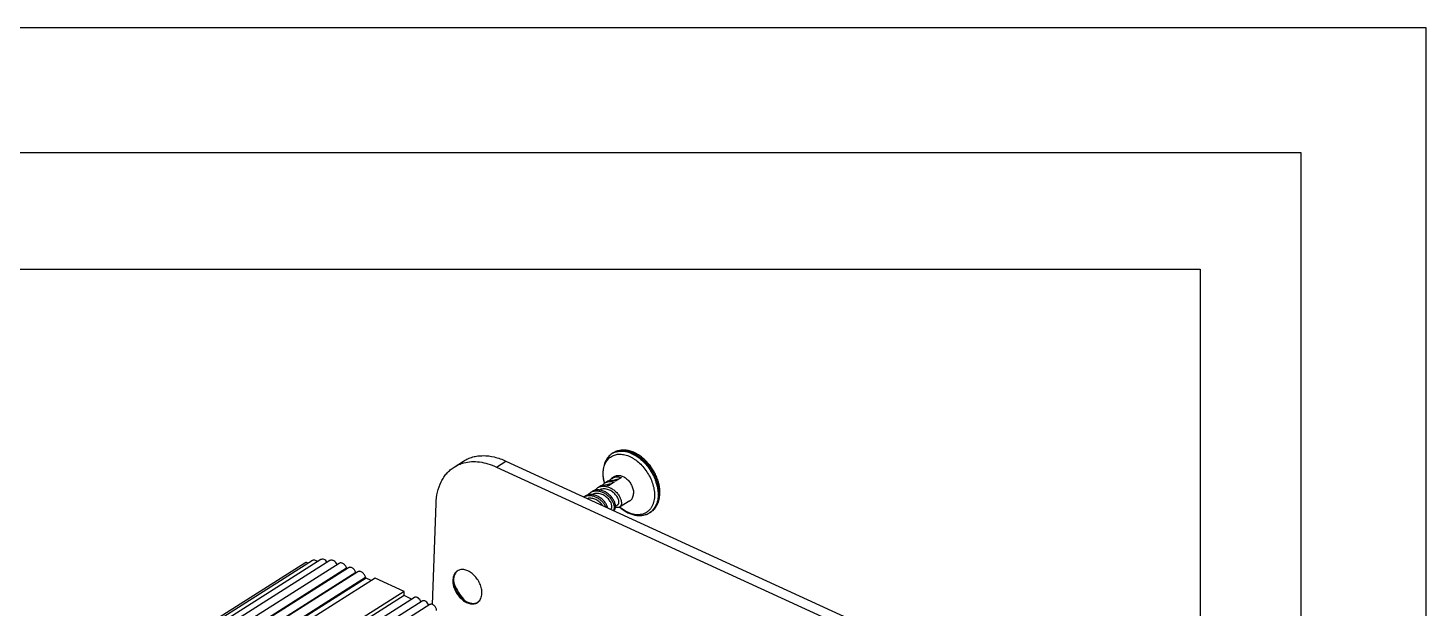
# Model space of a CAD drawing. Header units: millimetres. Extents: x 1354 to 1948, y 682 to 1102.
# Drawn here: x 1724.2 to 1947.9, y 1009.6 to 1102.5 of the extents above; entities that cross this region are included whole.
import ezdxf

# ---------------------------------------------------------------- set-up
doc = ezdxf.new("R2010")
doc.units = ezdxf.units.MM
doc.layers.add('02___PRT_ALL_AXES', color=7, linetype='Continuous')

msp = doc.modelspace()

# ---------------------------------------------------------------- linework, layer by layer
at = {"color": 7, "linetype": 'Continuous'}
for p, q in [((1792.36, 1032.21), (1793.87, 1033.17)), ((1799.14, 1032.21), (1800.65, 1033.17)), ((1799.14, 1032.21), (1870.48, 999.47)), ((1800.65, 1033.17), (1871.99, 1000.43)), ((1817.99, 1029.81), (1817.08, 1029.22)), ((1819.13, 1030.56), (1818.21, 1029.96)), ((1788.9, 1010.22), (1789.46, 1026.35)), ((1818.18, 1025.94), (1818.55, 1026.17)), ((1818.82, 1025.8), (1818.82, 1025.79)), ((1768.46, 1016.85), (1660.3, 948.35)), ((1769.69, 1017.26), (1662.61, 949.45)), ((1771.04, 1017.39), (1663.96, 949.58)), ((1772.48, 1017.24), (1665.4, 949.43)), ((1773.96, 1016.8), (1666.55, 948.78)), ((1775.16, 1016.01), (1668.09, 948.21)), ((1775.45, 1016.1), (1668.37, 948.29)), ((1776.64, 1015.34), (1669.56, 947.54)), ((1776.94, 1015.46), (1669.86, 947.65)), ((1778.18, 1014.51), (1671.11, 946.71)), ((1778.26, 1014.42), (1671.18, 946.61)), ((1779.7, 1014.44), (1672.63, 946.63)), ((1779.07, 1014.04), (1778.26, 1014.42)), ((1784.36, 1012.3), (1779.7, 1014.44)), ((1784.34, 1011.63), (1677.26, 943.82)), ((1784.36, 1012.3), (1677.28, 944.49)), ((1786, 1011.34), (1678.93, 943.53)), ((1784.34, 1011.63), (1784.36, 1012.3)), ((1785.56, 1011.06), (1784.34, 1011.63)), ((1787.24, 1010.77), (1680.17, 942.96)), ((1788.49, 1010.2), (1681.41, 942.39))]:
    msp.add_line(p, q, dxfattribs=at)
for points in [[(1947.9, 682.46), (1947.9, 1102.46), (1353.9, 1102.46), (1353.9, 682.46)], [(1373.9, 702.46), (1927.9, 702.46), (1927.9, 1082.46), (1373.9, 1082.46)], [(1575.41, 1063.88), (1911.75, 1063.88), (1911.75, 834.4), (1575.41, 834.4)]]:
    msp.add_lwpolyline(points, close=True)
for centre, radius, start, end in [((1818.99, 1032.26), 2.49, 118.1879, 122.3401), ((1819.15, 1032.34), 2.51, 110.8468, 122.3321), ((1821.34, 1031.25), 5.18, 177.9369, 179.3543), ((1817.32, 1028.23), 1.66, 114.8473, 123.6867), ((1813.96, 1026.02), 1.63, 114.3414, 119.6645), ((1815.07, 1026.76), 1.63, 114.6477, 123.6863), ((1816.2, 1027.5), 1.65, 114.4817, 123.6831), ((1822.32, 1027), 2.49, 302.3449, 306.4877), ((1794.78, 1014.03), 2.63, 175.6962, 177.987), ((1795.01, 1014.11), 2.74, 177.9836, 179.3651), ((1799.13, 1016.1), 7.23, 199.3023, 202.3081), ((1793.59, 1014.46), 1.34, 117.5832, 122.3343), ((1793.59, 1014.46), 1.34, 115.1257, 117.5815), ((1795.79, 1014.11), 3.66, 191.7753, 193.2391), ((1799.57, 1016.28), 7.71, 202.3586, 222.3377), ((1799.25, 1016), 7.28, 222.3989, 224.9376), ((1799.13, 1015.88), 7.12, 224.9492, 225.1567), ((1795.36, 1011.65), 1.34, 302.3376, 306.0289), ((1795.36, 1011.66), 1.35, 306.0294, 308.6308)]:
    msp.add_arc(centre, radius, start, end, dxfattribs=at)
for points, start_tangent, end_tangent in [([(1793.87, 1033.17), (1794.57, 1033.54), (1795.34, 1033.82), (1796.15, 1033.98), (1797, 1034.03), (1798.79, 1033.82), (1800.65, 1033.17)], (0.844818, 0.535053), (0.908872, -0.417076)), ([(1817.65, 1034.36), (1817.33, 1034.12), (1817.04, 1033.84), (1816.79, 1033.51), (1816.58, 1033.15), (1816.41, 1032.76), (1816.29, 1032.34), (1816.17, 1031.44)], (-0.844843, -0.535014), (-0.036031, -0.999351)), ([(1816.22, 1031.31), (1816.25, 1031.74), (1816.33, 1032.14), (1816.44, 1032.52), (1816.59, 1032.87), (1816.78, 1033.19), (1817, 1033.47), (1817.25, 1033.71), (1817.53, 1033.91), (1817.84, 1034.07), (1818.17, 1034.18), (1818.53, 1034.25), (1818.9, 1034.27), (1819.28, 1034.24), (1819.68, 1034.17), (1820.48, 1033.89), (1820.88, 1033.68), (1821.28, 1033.43), (1822.04, 1032.83), (1822.73, 1032.09), (1823.33, 1031.25), (1823.82, 1030.33), (1824.17, 1029.39), (1824.38, 1028.44), (1824.42, 1027.53)], (0.036031, 0.999351), (-0.036031, -0.999351)), ([(1825.28, 1027.92), (1825.15, 1029.39), (1824.94, 1030.14), (1824.65, 1030.88), (1824.27, 1031.59), (1823.83, 1032.27), (1823.32, 1032.89), (1822.77, 1033.45), (1822.17, 1033.94), (1821.54, 1034.33), (1820.89, 1034.63), (1820.23, 1034.83), (1819.58, 1034.91), (1818.95, 1034.88), (1818.35, 1034.73), (1818.07, 1034.61), (1817.81, 1034.46)], (0.036031, 0.999351), (-0.844843, -0.535014)), ([(1817.81, 1034.45), (1818.06, 1034.57), (1818.32, 1034.66), (1818.59, 1034.72), (1818.87, 1034.76), (1819.46, 1034.75), (1820.08, 1034.63), (1820.71, 1034.41), (1821.34, 1034.09), (1821.95, 1033.67), (1822.54, 1033.17), (1823.09, 1032.6), (1823.58, 1031.96), (1824.02, 1031.27), (1824.38, 1030.55), (1824.66, 1029.81), (1824.86, 1029.07), (1824.98, 1028.34), (1825, 1027.63)], (0.881393, 0.472384), (-0.036031, -0.999351)), ([(1818.26, 1034.68), (1818.77, 1034.82), (1819.33, 1034.86), (1819.91, 1034.8), (1820.51, 1034.64), (1821.12, 1034.39), (1821.72, 1034.04), (1822.31, 1033.61), (1822.86, 1033.11), (1823.37, 1032.54), (1823.84, 1031.91), (1824.24, 1031.24), (1824.58, 1030.54), (1824.84, 1029.83), (1825.03, 1029.11), (1825.13, 1028.41), (1825.15, 1027.73)], (0.934229, 0.356674), (-0.036031, -0.999351)), ([(1789.46, 1026.35), (1789.71, 1028.21), (1790.29, 1029.85), (1790.7, 1030.57), (1791.18, 1031.2), (1791.74, 1031.75), (1792.36, 1032.21)], (0.035258, 0.999378), (0.844818, 0.535053)), ([(1792.36, 1032.21), (1793.11, 1032.61), (1793.92, 1032.88)], (0.844818, 0.535053), (0.96814, 0.250408)), ([(1793.92, 1032.88), (1795.13, 1033.07), (1796.43, 1033.02), (1797.77, 1032.73), (1799.14, 1032.21)], (0.96814, 0.250408), (0.908872, -0.417076)), ([(1817.08, 1029.22), (1816.66, 1029.29), (1816.25, 1029.28), (1815.86, 1029.19), (1815.51, 1029.01)], (-0.966027, 0.258443), (-0.831985, -0.554798)), ([(1816, 1029.23), (1816.19, 1029.44), (1816.4, 1029.61)], (0.612086, 0.790792), (0.832015, 0.554753)), ([(1816.17, 1031.31), (1816.18, 1030.89), (1816.4, 1029.61)], (-0.011362, -0.999935), (0.265165, -0.964203)), ([(1816.42, 1029.63), (1816.25, 1030.48), (1816.22, 1031.31)], (-0.25649, 0.966547), (0.036031, 0.999351)), ([(1818.21, 1029.96), (1817.78, 1030.03), (1817.36, 1030.02), (1816.97, 1029.93), (1816.62, 1029.75)], (-0.96549, 0.26044), (-0.83194, -0.554866)), ([(1816.63, 1029.73), (1816.94, 1029.84), (1817.28, 1029.89), (1817.63, 1029.88), (1817.99, 1029.81)], (0.907393, 0.420283), (0.965594, -0.260054)), ([(1817.48, 1029.49), (1817.27, 1029.48), (1817.07, 1029.44), (1816.88, 1029.38), (1816.7, 1029.29)], (-0.999998, 0.001962), (-0.874469, -0.485082)), ([(1817.12, 1029.98), (1817.31, 1030.18), (1817.52, 1030.35)], (0.612861, 0.790191), (0.83194, 0.554866)), ([(1817.52, 1030.35), (1817.88, 1030.53), (1818.27, 1030.63), (1818.69, 1030.64), (1819.13, 1030.56)], (0.83194, 0.554866), (0.965059, -0.262032)), ([(1818.57, 1030.2), (1818.2, 1030.16), (1818.02, 1030.1), (1817.86, 1030.03)], (-0.99975, -0.022339), (-0.885284, -0.465052)), ([(1816.96, 1025.68), (1816.87, 1025.93), (1816.75, 1026.18), (1816.6, 1026.43), (1816.41, 1026.67), (1815.97, 1027.11), (1815.45, 1027.47), (1814.89, 1027.71), (1814.6, 1027.78), (1814.31, 1027.8), (1814.03, 1027.79), (1813.76, 1027.74), (1813.51, 1027.65), (1813.28, 1027.52)], (-0.290962, 0.956735), (-0.831984, -0.554799)), ([(1813.29, 1027.5), (1813.5, 1027.58), (1813.73, 1027.63), (1813.97, 1027.66), (1814.21, 1027.65), (1814.71, 1027.55), (1815.19, 1027.34), (1815.65, 1027.05), (1816.05, 1026.68), (1816.37, 1026.27), (1816.62, 1025.85)], (0.91108, 0.412229), (0.416646, -0.909069)), ([(1816.1, 1026.08), (1815.89, 1026.35), (1815.64, 1026.59), (1815.05, 1026.99), (1814.72, 1027.12), (1814.38, 1027.2), (1814.05, 1027.22), (1813.73, 1027.17)], (-0.56549, 0.824755), (-0.972148, -0.234366)), ([(1813.77, 1027.74), (1813.96, 1027.95), (1814.17, 1028.12)], (0.609488, 0.792795), (0.831915, 0.554903)), ([(1818.16, 1026.17), (1818.1, 1026.43), (1818, 1026.69), (1817.86, 1026.96), (1817.69, 1027.22), (1817.25, 1027.72), (1816.71, 1028.13), (1816.11, 1028.42), (1815.8, 1028.5), (1815.49, 1028.54), (1815.19, 1028.54), (1814.91, 1028.49), (1814.63, 1028.4), (1814.39, 1028.26)], (-0.179487, 0.98376), (-0.831939, -0.554867)), ([(1814.39, 1028.24), (1814.65, 1028.34), (1814.92, 1028.39), (1815.2, 1028.4), (1815.49, 1028.37), (1815.78, 1028.31), (1816.07, 1028.21), (1816.62, 1027.91), (1817.11, 1027.5), (1817.51, 1027.02), (1817.66, 1026.77), (1817.79, 1026.52), (1817.88, 1026.27), (1817.94, 1026.04)], (0.908824, 0.417179), (0.180144, -0.98364)), ([(1817.44, 1025.47), (1817.49, 1025.52), (1817.54, 1025.58), (1817.57, 1025.65), (1817.59, 1025.74), (1817.61, 1025.94), (1817.57, 1026.18), (1817.48, 1026.43), (1817.34, 1026.7), (1817.15, 1026.97), (1816.92, 1027.23), (1816.66, 1027.46), (1816.36, 1027.66), (1815.71, 1027.93), (1815.37, 1027.99), (1815.04, 1027.98), (1814.73, 1027.92), (1814.45, 1027.79)], (0.811, 0.585047), (-0.869459, -0.494006)), ([(1814.89, 1028.49), (1815.07, 1028.69), (1815.29, 1028.87)], (0.608335, 0.793681), (0.831939, 0.554867)), ([(1815.52, 1028.99), (1815.78, 1029.09), (1816.05, 1029.14), (1816.33, 1029.15), (1816.62, 1029.12), (1816.92, 1029.05), (1817.21, 1028.95), (1817.77, 1028.64), (1818.26, 1028.23), (1818.67, 1027.75), (1818.82, 1027.49), (1818.95, 1027.24), (1819.04, 1026.99), (1819.1, 1026.74)], (0.910026, 0.414551), (0.176784, -0.98425)), ([(1818.55, 1026.17), (1818.61, 1026.22), (1818.66, 1026.28), (1818.7, 1026.35), (1818.72, 1026.43), (1818.74, 1026.63), (1818.71, 1026.86), (1818.63, 1027.12), (1818.5, 1027.39), (1818.31, 1027.66), (1818.09, 1027.91), (1817.83, 1028.15), (1817.53, 1028.36), (1816.88, 1028.64), (1816.55, 1028.7), (1816.22, 1028.71), (1815.9, 1028.65), (1815.61, 1028.53)], (0.844936, 0.534868), (-0.881904, -0.47143)), ([(1824.42, 1027.53), (1824.37, 1027.02), (1824.27, 1026.54), (1824.11, 1026.09), (1823.89, 1025.7), (1823.63, 1025.36), (1823.32, 1025.07), (1822.96, 1024.85), (1822.57, 1024.69), (1822.15, 1024.6), (1821.7, 1024.57), (1821.23, 1024.62), (1820.75, 1024.73), (1820.26, 1024.91), (1819.78, 1025.15), (1818.83, 1025.81)], (-0.036031, -0.999351), (-0.763564, 0.645732)), ([(1823.8, 1025), (1824.13, 1025.24), (1824.41, 1025.52), (1824.66, 1025.85), (1824.87, 1026.21), (1825.04, 1026.6), (1825.17, 1027.02), (1825.28, 1027.92)], (0.844843, 0.535014), (0.036031, 0.999351)), ([(1825.15, 1027.73), (1825.04, 1026.86), (1824.92, 1026.46), (1824.77, 1026.1), (1824.58, 1025.76), (1824.35, 1025.47), (1824.09, 1025.21), (1823.8, 1025)], (-0.036031, -0.999351), (-0.844863, -0.534982)), ([(1825, 1027.63), (1824.9, 1026.81), (1824.66, 1026.09), (1824.49, 1025.77), (1824.28, 1025.48), (1824.05, 1025.22), (1823.8, 1025)], (-0.036031, -0.999351), (-0.803993, -0.594639)), ([(1817.94, 1026.04), (1817.96, 1025.92), (1817.96, 1025.81), (1817.96, 1025.65), (1817.94, 1025.51), (1817.9, 1025.39), (1817.84, 1025.28)], (0.180144, -0.98364), (-0.55289, -0.833254)), ([(1817.9, 1025.25), (1817.98, 1025.32), (1818.05, 1025.4), (1818.11, 1025.49), (1818.15, 1025.6), (1818.19, 1025.87), (1818.18, 1026.02), (1818.16, 1026.17)], (0.853188, 0.521604), (-0.179487, 0.98376)), ([(1818.83, 1025.81), (1818.69, 1025.75), (1818.54, 1025.73), (1818.36, 1025.75), (1818.18, 1025.81)], (-0.857279, -0.514853), (-0.925403, 0.378985)), ([(1818.82, 1025.79), (1819.41, 1025.34), (1820.02, 1024.97), (1820.66, 1024.7), (1821.29, 1024.52), (1821.92, 1024.45), (1822.54, 1024.49), (1823.12, 1024.64), (1823.65, 1024.9)], (0.758808, -0.651314), (0.844843, 0.535014)), ([(1819.1, 1026.74), (1819.12, 1026.58), (1819.13, 1026.43), (1819.09, 1026.17), (1819.04, 1026.05), (1818.98, 1025.95), (1818.91, 1025.87), (1818.83, 1025.81)], (0.176784, -0.98425), (-0.857279, -0.514853)), ([(1769.01, 1016.84), (1768.71, 1016.91), (1768.58, 1016.9), (1768.46, 1016.85)], (-0.902488, 0.430715), (-0.845177, -0.534487)), ([(1770.52, 1017.07), (1770.3, 1017.22), (1770.08, 1017.31), (1769.87, 1017.32), (1769.69, 1017.26)], (-0.733201, 0.680012), (-0.844611, -0.535381)), ([(1772.06, 1016.97), (1771.82, 1017.24), (1771.55, 1017.41), (1771.28, 1017.46), (1771.15, 1017.44), (1771.04, 1017.39)], (-0.572118, 0.820171), (-0.845104, -0.534602)), ([(1773.63, 1016.59), (1773.4, 1016.95), (1773.09, 1017.2), (1772.92, 1017.28), (1772.76, 1017.31), (1772.61, 1017.29), (1772.48, 1017.24)], (-0.41014, 0.912023), (-0.84523, -0.534403)), ([(1775.16, 1016.01), (1774.95, 1016.42), (1774.63, 1016.73), (1774.45, 1016.82), (1774.27, 1016.87), (1774.1, 1016.86), (1773.96, 1016.8)], (-0.304135, 0.952629), (-0.844094, -0.536196)), ([(1775.2, 1015.95), (1775.16, 1016.01)], (-0.732555, 0.680708), (-0.304135, 0.952629)), ([(1776.64, 1015.34), (1776.42, 1015.74), (1776.11, 1016.03), (1775.93, 1016.12), (1775.76, 1016.16), (1775.59, 1016.16), (1775.45, 1016.1)], (-0.33157, 0.94343), (-0.846762, -0.531973)), ([(1796.8, 1011.99), (1796.74, 1012.74), (1796.48, 1013.53), (1796.07, 1014.27), (1795.52, 1014.92), (1794.9, 1015.41), (1794.23, 1015.72), (1793.91, 1015.79), (1793.59, 1015.81), (1793.29, 1015.77), (1793.02, 1015.67)], (0.035258, 0.999378), (-0.905374, -0.424615)), ([(1776.68, 1015.28), (1776.64, 1015.34)], (-0.750144, 0.661275), (-0.33157, 0.94343)), ([(1778.18, 1014.51), (1778, 1014.97), (1777.68, 1015.34), (1777.48, 1015.46), (1777.28, 1015.52), (1777.1, 1015.52), (1776.94, 1015.46)], (-0.175354, 0.984505), (-0.845, -0.534766)), ([(1778.26, 1014.42), (1778.23, 1014.43), (1778.18, 1014.51)], (-0.908872, 0.417076), (-0.175354, 0.984505)), ([(1792.87, 1015.59), (1792.59, 1015.35), (1792.37, 1015.04), (1792.23, 1014.66), (1792.15, 1014.23)], (-0.844931, -0.534876), (-0.07518, -0.99717)), ([(1792.15, 1014.12), (1792.15, 1013.94), (1792.22, 1013.37)], (-0.035258, -0.999378), (0.20401, -0.978969)), ([(1792.63, 1015.33), (1792.38, 1014.82), (1792.27, 1014.2)], (-0.598791, -0.800905), (-0.035258, -0.999378)), ([(1792.27, 1014.14), (1792.28, 1013.94), (1792.37, 1013.32)], (-0.011152, -0.999938), (0.239709, -0.970845)), ([(1792.88, 1015.59), (1792.81, 1015.53), (1792.63, 1015.33)], (-0.781979, -0.623305), (-0.598791, -0.800905)), ([(1787.02, 1010.63), (1786.86, 1010.99), (1786.58, 1011.27), (1786.43, 1011.35), (1786.27, 1011.39), (1786.13, 1011.39), (1786, 1011.34)], (-0.250647, 0.968078), (-0.845461, -0.534038)), ([(1792.24, 1013.28), (1792.46, 1012.61), (1792.79, 1011.98), (1793.22, 1011.41), (1793.73, 1010.93)], (0.228952, -0.973438), (0.784738, -0.619828)), ([(1792.37, 1013.32), (1792.59, 1012.68), (1792.91, 1012.07), (1793.33, 1011.51), (1793.81, 1011.04)], (0.239709, -0.970845), (0.77512, -0.631815)), ([(1796.2, 1010.61), (1796.45, 1010.86), (1796.63, 1011.18), (1796.75, 1011.56), (1796.8, 1011.99)], (0.781199, 0.624282), (0.035258, 0.999378)), ([(1788.26, 1010.06), (1788.1, 1010.42), (1787.83, 1010.7), (1787.67, 1010.78), (1787.52, 1010.82), (1787.37, 1010.82), (1787.24, 1010.77)], (-0.250599, 0.968091), (-0.843984, -0.536368)), ([(1789.54, 1009.24), (1789.44, 1009.67), (1789.17, 1010.04), (1788.99, 1010.17), (1788.81, 1010.25), (1788.64, 1010.26), (1788.49, 1010.2)], (0.035258, 0.999378), (-0.844051, -0.536263)), ([(1793.73, 1010.93), (1794.35, 1010.54), (1794.98, 1010.33), (1795.57, 1010.33), (1795.84, 1010.4), (1796.08, 1010.52)], (0.784738, -0.619828), (0.844931, 0.534876)), ([(1793.81, 1011.04), (1794.4, 1010.66), (1795, 1010.43), (1795.57, 1010.39), (1795.84, 1010.44), (1796.08, 1010.53)], (0.77512, -0.631815), (0.897883, 0.440234))]:
    msp.add_spline(points, degree=3, dxfattribs=dict(at, start_tangent=start_tangent, end_tangent=end_tangent))
at = {"layer": '02___PRT_ALL_AXES', "color": 7, "linetype": 'Continuous'}
for p, q in [((1817.81, 1034.46), (1817.65, 1034.36)), ((1816.62, 1029.75), (1816.4, 1029.61)), ((1818.04, 1030.7), (1817.52, 1030.35)), ((1813.28, 1027.52), (1813.14, 1027.44)), ((1814.39, 1028.26), (1814.17, 1028.12)), ((1815.51, 1029.01), (1815.29, 1028.87)), ((1820.5, 1026.82), (1818.83, 1025.81)), ((1823.8, 1025), (1823.65, 1024.9))]:
    msp.add_line(p, q, dxfattribs=at)
for points, start_tangent, end_tangent in [([(1818.04, 1030.7), (1818.25, 1030.81), (1818.47, 1030.87), (1818.72, 1030.88), (1818.97, 1030.85), (1819.24, 1030.77), (1819.5, 1030.64), (1819.77, 1030.48), (1820.02, 1030.27), (1820.46, 1029.77), (1820.81, 1029.18), (1820.93, 1028.87), (1821.02, 1028.56), (1821.08, 1027.95)], (0.831903, 0.554921), (-0.036031, -0.999351)), ([(1820.5, 1026.82), (1820.63, 1026.9), (1820.74, 1027.01), (1820.83, 1027.13), (1820.91, 1027.27), (1821.03, 1027.59), (1821.08, 1027.95)], (0.857278, 0.514854), (0.036031, 0.999351))]:
    msp.add_spline(points, degree=3, dxfattribs=dict(at, start_tangent=start_tangent, end_tangent=end_tangent))

doc.saveas('drawing.dxf')
